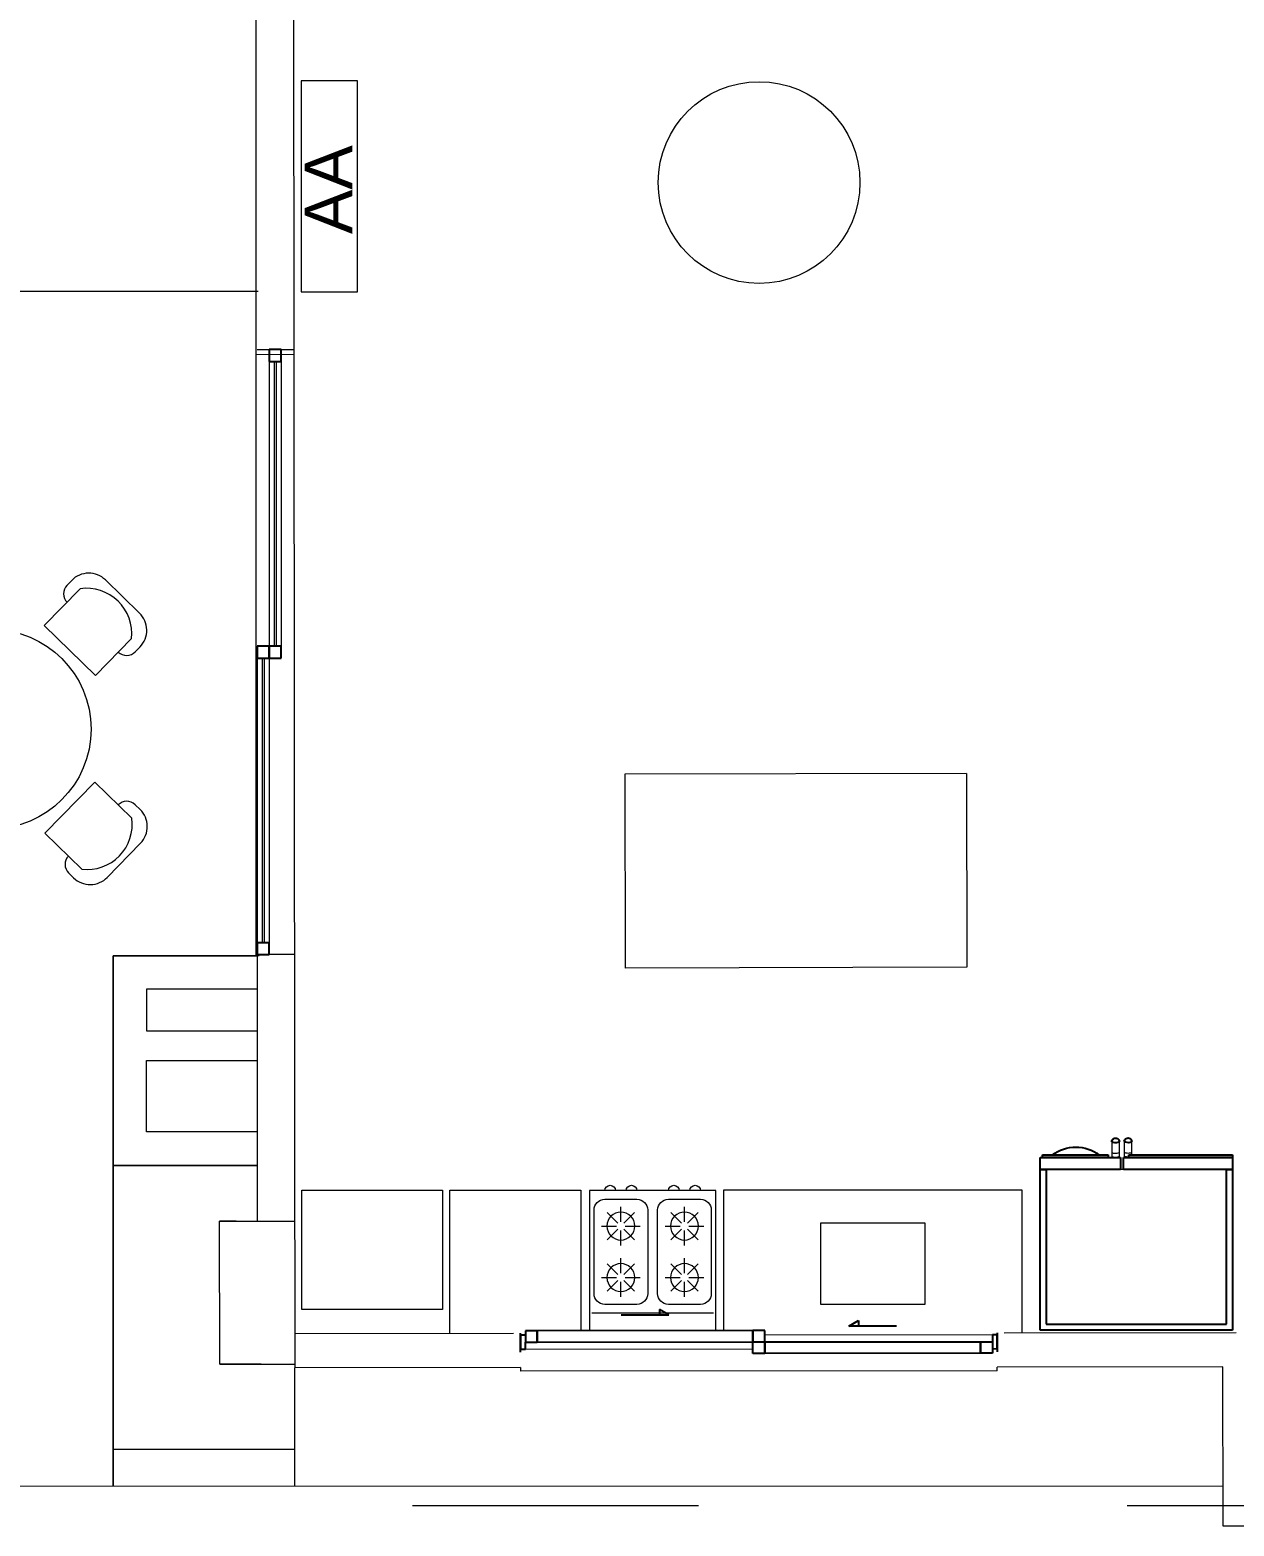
# Model space of a CAD drawing. Header units: millimetres. Extents: x 917 to 1168, y -421 to -23.
# Drawn here: x 1057.66 to 1062.72, y -360.65 to -354.37 of the extents above; entities that cross this region are included whole.
import ezdxf

# ---------------------------------------------------------------- set-up
doc = ezdxf.new("R2010")
doc.units = ezdxf.units.MM
doc.header["$LTSCALE"] = 0.1
doc.linetypes.add('ACAD_ISO03W100', pattern=[30, 12, -18])
doc.linetypes.add('CONTINUA', pattern=[0])
doc.layers.get('0').update_dxf_attribs({"lineweight": 5})
doc.layers.add('00-Ventilacion', color=3, linetype='Continuous')
for name, color, linetype, lineweight in [('A-GENM', 7, 'Continuous', 5), ('A-GLAZ', 7, 'Continuous', 5), ('A-GLAZ-CURT', 7, 'Continuous', 5), ('A-GLAZ-CWMG', 7, 'Continuous', 5), ('A-GLAZ-SILL', 7, 'Continuous', 5), ('A-WALL', 7, 'Continuous', 5), ('Arq-Equipamiento', 250, 'Continuous', 5), ('MUEBLES', 250, 'Continuous', 5)]:
    doc.layers.add(name, color=color, linetype=linetype, lineweight=lineweight)
doc.styles.get("Standard").update_dxf_attribs({"font": 'arial.ttf'})

# ---------------------------------------------------------------- blocks, each defined once
blk = doc.blocks.new('Windows_Opening-Slide_UFME_Fenetre_Coulissante_2V - 1_20 x 2_00-2724253-1-TORRE-ARQ-PB')
at = {"layer": 'A-GLAZ', "lineweight": 25}
for p, q in [((0.3775, 0.148), (0.4175, 0.1711)), ((0.4175, 0.1711), (0.4175, 0.148))]:
    blk.add_line(p, q, dxfattribs=at)
at = {"layer": 'A-GLAZ', "color": 8, "lineweight": 25}
for p, q in [((0.5775, 0.148), (0.3775, 0.148)), ((-1, 0.072), (-1, -0.008)), ((-1, 0.063), (-0.98, 0.063)), ((-1, 0.005), (-1, 0.063)), ((-0.98, 0.063), (-0.98, 0.034)), ((-0.5775, 0.1), (-0.3775, 0.1)), ((-0.4175, 0.1231), (-0.4175, 0.1)), ((-0.3775, 0.1), (-0.4175, 0.1231)), ((-0.025, 0.082), (0.025, 0.082)), ((-0.025, 0.034), (-0.025, 0.082)), ((0.025, 0.034), (0.025, 0.082)), ((0.025, 0.082), (0.93, 0.082)), ((0.025, 0.082), (0.025, 0.034)), ((0.93, 0.082), (0.93, 0.034)), ((0.93, 0.082), (0.98, 0.082)), ((0.93, 0.034), (0.93, 0.082)), ((0.98, 0.082), (0.98, 0.034)), ((0.98, 0.063), (1, 0.063)), ((1, -0.008), (1, 0.072)), ((1, 0.063), (1, 0.005)), ((-0.98, 0.005), (-1, 0.005)), ((-0.98, 0.034), (-0.98, -0.014)), ((-0.93, 0.034), (-0.98, 0.034)), ((-0.025, 0.034), (-0.93, 0.034)), ((-0.93, 0.034), (-0.93, -0.014)), ((-0.93, -0.014), (-0.93, 0.034)), ((-0.025, -0.014), (-0.025, 0.034)), ((0.025, 0.034), (-0.025, 0.034)), ((-0.025, 0.034), (-0.025, -0.014)), ((0.025, 0.034), (-0.025, 0.034)), ((0.025, -0.014), (0.025, 0.034)), ((0.93, 0.034), (0.025, 0.034)), ((0.98, 0.034), (0.93, 0.034)), ((0.98, 0.005), (0.98, 0.034)), ((1, 0.005), (0.98, 0.005)), ((-0.98, -0.014), (-0.93, -0.014)), ((-0.93, -0.014), (-0.025, -0.014)), ((-0.025, -0.014), (0.025, -0.014))]:
    blk.add_line(p, q, dxfattribs=at)
at = {"layer": 'A-GLAZ', "color": 8}
for p, q in [((-0.98, 0.063), (-0.025, 0.063)), ((0.98, 0.005), (0.025, 0.005))]:
    blk.add_line(p, q, dxfattribs=at)
at = {"layer": 'A-GLAZ-SILL', "color": 8}
for p, q in [((-1, -0.088), (-1, -0.072)), ((-1, -0.088), (1, -0.088)), ((1, -0.072), (1, -0.088))]:
    blk.add_line(p, q, dxfattribs=at)
blk = doc.blocks.new('GE_Profile_Stainless_Steel_256_cu_ft_Side-by-Side_Refrigerator_ENERGY_STAR_7908 - GE_Profile_Stainless_Steel_256_cu_ft_Side-by-Side_Refrigerator_ENERGY_STAR_7908-2745218-2-TORRE-ARQ- PB _-2_14_')
at = {"layer": 'A-GENM', "color": 8, "lineweight": 25}
for p, q in [((-0.404, 0.4445), (-0.404, -0.2302)), ((0.404, 0.4445), (-0.404, 0.4445)), ((0.404, -0.2302), (0.404, 0.4445)), ((-0.3786, -0.2302), (-0.3786, 0.4191)), ((-0.3786, 0.4191), (0.3786, 0.4191)), ((0.3786, 0.4191), (0.3786, -0.2302)), ((-0.067, -0.2302), (-0.404, -0.2302)), ((-0.404, -0.2302), (-0.404, -0.2805)), ((-0.404, -0.2302), (-0.3786, -0.2302)), ((-0.067, -0.2805), (-0.067, -0.2302)), ((0.404, -0.2302), (-0.0543, -0.2302)), ((-0.0543, -0.2302), (-0.0543, -0.2805)), ((0.3786, -0.2302), (0.404, -0.2302)), ((0.404, -0.2805), (0.404, -0.2302)), ((-0.404, -0.2805), (-0.067, -0.2805)), ((-0.1175, -0.2805), (-0.3937, -0.2805)), ((-0.3937, -0.2805), (-0.3937, -0.2912)), ((-0.3937, -0.2912), (-0.1175, -0.2912)), ((-0.1552, -0.29), (-0.3526, -0.29)), ((-0.1175, -0.2912), (-0.1175, -0.2805)), ((-0.0543, -0.2805), (0.404, -0.2805)), ((0.404, -0.2805), (-0.0316, -0.2805)), ((-0.0316, -0.2805), (-0.0316, -0.2912)), ((-0.0316, -0.2912), (0.404, -0.2912)), ((0.404, -0.2912), (0.404, -0.2805))]:
    blk.add_line(p, q, dxfattribs=at)
at = {"layer": 'A-GENM', "color": 8}
for p, q in [((-0.0543, -0.2302), (-0.067, -0.2302)), ((-0.103, -0.3007), (-0.103, -0.2833)), ((-0.103, -0.3381), (-0.103, -0.3007)), ((-0.0712, -0.284), (-0.0712, -0.3014)), ((-0.0712, -0.3014), (-0.0712, -0.3391)), ((-0.0508, -0.3023), (-0.0508, -0.2849)), ((-0.0508, -0.3399), (-0.0508, -0.3023)), ((-0.0191, -0.2912), (-0.0191, -0.3015)), ((-0.0191, -0.3015), (-0.0191, -0.3389)), ((-0.103, -0.3451), (-0.103, -0.3381)), ((-0.0712, -0.3391), (-0.0712, -0.3462)), ((-0.0508, -0.347), (-0.0508, -0.3399)), ((-0.0191, -0.3389), (-0.0191, -0.346))]:
    blk.add_line(p, q, dxfattribs=at)
at = {"layer": 'A-GENM', "color": 8, "flags": 128}
for points in [[(-0.103, -0.3381), (-0.103, -0.3378), (-0.103, -0.3373), (-0.103, -0.3365), (-0.103, -0.3354), (-0.103, -0.3341), (-0.103, -0.3325), (-0.103, -0.3307), (-0.103, -0.3286), (-0.103, -0.3262), (-0.103, -0.3236), (-0.103, -0.3208), (-0.103, -0.3177), (-0.103, -0.3143), (-0.103, -0.3108), (-0.103, -0.307), (-0.103, -0.303), (-0.103, -0.3007)], [(-0.0191, -0.3015), (-0.0191, -0.3056), (-0.0191, -0.3096), (-0.0191, -0.3132), (-0.0191, -0.3167), (-0.0191, -0.3199), (-0.0191, -0.3229), (-0.0191, -0.3257), (-0.0191, -0.3281), (-0.0191, -0.3304), (-0.0191, -0.3324), (-0.0191, -0.3341), (-0.0191, -0.3356), (-0.0191, -0.3368), (-0.0191, -0.3377), (-0.0191, -0.3384), (-0.0191, -0.3388), (-0.0191, -0.3389)]]:
    blk.add_lwpolyline(points, dxfattribs=at)
at = {"layer": 'A-GENM', "color": 8, "lineweight": 25, "flags": 128}
for points in [[(-0.0712, -0.3462), (-0.0772, -0.3431), (-0.0836, -0.3415), (-0.0903, -0.3413), (-0.0968, -0.3425), (-0.103, -0.3451)], [(-0.103, -0.3451), (-0.1024, -0.3492), (-0.1009, -0.3529), (-0.0985, -0.3562), (-0.0953, -0.3587), (-0.0916, -0.3604), (-0.0876, -0.361), (-0.0836, -0.3606), (-0.0797, -0.3592), (-0.0764, -0.3569), (-0.0738, -0.3538), (-0.072, -0.3501), (-0.0712, -0.3462)], [(-0.0191, -0.346), (-0.0252, -0.3433), (-0.0317, -0.3421), (-0.0384, -0.3423), (-0.0449, -0.344), (-0.0508, -0.347)], [(-0.0508, -0.347), (-0.05, -0.351), (-0.0483, -0.3546), (-0.0456, -0.3577), (-0.0423, -0.36), (-0.0385, -0.3614), (-0.0344, -0.3618), (-0.0304, -0.3612), (-0.0267, -0.3595), (-0.0235, -0.357), (-0.0211, -0.3538), (-0.0196, -0.35), (-0.0191, -0.346)]]:
    blk.add_lwpolyline(points, dxfattribs=at)
at = {"layer": 'A-GENM', "color": 8, "lineweight": 25}
blk.add_arc((-0.2539, -0.1634), 0.1605, 232.06769, 307.93231, dxfattribs=at)
at = {"layer": 'A-GENM', "color": 8}
for centre, start_param, end_param in [((-0.0879, -0.302), 0.990204, 2.086934), ((-0.0341, -0.3028), 1.493351, 2.151389)]:
    blk.add_ellipse(centre, major_axis=(0.0304, 0), ratio=0.707107, start_param=start_param, end_param=end_param, dxfattribs=at)
for points in [[(-0.103, -0.3007), (-0.0991, -0.299), (-0.0915, -0.2973), (-0.0802, -0.298), (-0.074, -0.3001), (-0.0712, -0.3014)], [(-0.0508, -0.3023), (-0.0471, -0.3005), (-0.0396, -0.2984), (-0.0283, -0.2986), (-0.022, -0.3003), (-0.0191, -0.3015)]]:
    blk.add_open_spline(points, degree=3, knots=[0, 0, 0, 0, 0.4, 0.7, 1, 1, 1, 1], dxfattribs=at)
blk = doc.blocks.new('Cocina 51cm')
at = {"layer": 'MUEBLES', "color": 8}
for p, q in [((-0.255, -0.036), (0, -0.036)), ((0, -0.036), (0.255, -0.036)), ((-0.1335, -0.1035), (-0.1335, -0.1666)), ((0.1335, -0.1035), (0.1335, -0.1666)), ((-0.2145, -0.1846), (-0.1515, -0.1846)), ((-0.1908, -0.1273), (-0.1462, -0.1718)), ((-0.0762, -0.1273), (-0.1207, -0.1718)), ((-0.1154, -0.1846), (-0.0524, -0.1846)), ((0.0524, -0.1846), (0.1154, -0.1846)), ((0.0762, -0.1273), (0.1207, -0.1718)), ((0.1908, -0.1273), (0.1462, -0.1718)), ((0.1515, -0.1846), (0.2145, -0.1846)), ((-0.1462, -0.1973), (-0.1908, -0.2419)), ((-0.1335, -0.2026), (-0.1335, -0.2656)), ((-0.1207, -0.1973), (-0.0762, -0.2419)), ((0.1207, -0.1973), (0.0762, -0.2419)), ((0.1335, -0.2026), (0.1335, -0.2656)), ((0.1462, -0.1973), (0.1908, -0.2419)), ((-0.1908, -0.3433), (-0.1462, -0.3879)), ((-0.1335, -0.3196), (-0.1335, -0.3826)), ((-0.0762, -0.3433), (-0.1207, -0.3879)), ((0.0762, -0.3433), (0.1207, -0.3879)), ((0.1335, -0.3196), (0.1335, -0.3826)), ((0.1908, -0.3433), (0.1462, -0.3879)), ((-0.2145, -0.4006), (-0.1515, -0.4006)), ((-0.1462, -0.4134), (-0.1908, -0.4579)), ((-0.1335, -0.4187), (-0.1335, -0.4817)), ((-0.1207, -0.4134), (-0.0762, -0.4579)), ((-0.1154, -0.4006), (-0.0524, -0.4006)), ((0.0524, -0.4006), (0.1154, -0.4006)), ((0.1207, -0.4134), (0.0762, -0.4579)), ((0.1335, -0.4187), (0.1335, -0.4817)), ((0.1462, -0.4134), (0.1908, -0.4579)), ((0.1515, -0.4006), (0.2145, -0.4006))]:
    blk.add_line(p, q, dxfattribs=at)
blk.add_lwpolyline([(-0.265, 0.036), (0.265, 0.036), (0.265, -0.5492), (-0.265, -0.5492)], close=True, dxfattribs=at)
for points in [[(-0.201, -0.5132), (-0.0659, -0.5132, 0.414214), (-0.0209, -0.4682), (-0.0209, -0.117, 0.414214), (-0.0659, -0.072), (-0.201, -0.072, 0.414214), (-0.246, -0.117), (-0.246, -0.4682, 0.414214)], [(0.0659, -0.5132), (0.201, -0.5132, 0.414214), (0.246, -0.4682), (0.246, -0.117, 0.414214), (0.201, -0.072), (0.0659, -0.072, 0.414214), (0.0209, -0.117), (0.0209, -0.4682, 0.414214)]]:
    blk.add_lwpolyline(points, format="xyb", close=True, dxfattribs=at)
for centre in [(-0.1335, -0.1846), (0.1335, -0.1846), (-0.1335, -0.4006), (0.1335, -0.4006)]:
    blk.add_circle(centre, 0.0585, dxfattribs=at)
for centre in [(-0.1782, -0.5492), (-0.0887, -0.5492), (0.0887, -0.5492), (0.1782, -0.5492)]:
    blk.add_arc(centre, 0.0225, 180, 0, dxfattribs=at)
blk = doc.blocks.new('mesad')
at = {"layer": 'MUEBLES'}
for points in [[(-0.3235, 0.533), (-0.3235, 0.533, 0.414214), (-0.3245, 0.6037), (-0.3454, 0.6241, 0.414214), (-0.4868, 0.6222), (-0.6263, 0.4788, 0.414214), (-0.6244, 0.3374), (-0.6035, 0.3171, 0.414214), (-0.5328, 0.318), (-0.5328, 0.318)], [(0.3235, 0.533), (0.3235, 0.533, -0.414214), (0.3245, 0.6037), (0.3454, 0.6241, -0.414214), (0.4868, 0.6222), (0.6263, 0.4788, -0.414214), (0.6244, 0.3374), (0.6035, 0.3171, -0.414214), (0.5328, 0.318), (0.5328, 0.318)], [(-0.533, -0.3235), (-0.533, -0.3235, 0.414214), (-0.6037, -0.3245), (-0.6241, -0.3454, 0.414214), (-0.6222, -0.4868), (-0.4788, -0.6263, 0.414214), (-0.3374, -0.6244), (-0.3171, -0.6035, 0.414214), (-0.318, -0.5328), (-0.318, -0.5328)], [(0.533, -0.3235), (0.533, -0.3235, -0.414214), (0.6037, -0.3245), (0.6241, -0.3454, -0.414214), (0.6222, -0.4868), (0.4788, -0.6263, -0.414214), (0.3374, -0.6244), (0.3171, -0.6035, -0.414214), (0.318, -0.5328), (0.318, -0.5328)]]:
    blk.add_lwpolyline(points, format="xyb", dxfattribs=at)
for points in [[(-0.5893, 0.3731), (-0.4344, 0.2223), (-0.2251, 0.4372), (-0.3801, 0.5881, 0.490132)], [(0.5893, 0.3731), (0.4344, 0.2223), (0.2251, 0.4372), (0.3801, 0.5881, -0.490132)], [(-0.3731, -0.5893), (-0.2223, -0.4344), (-0.4372, -0.2251), (-0.5881, -0.3801, 0.490132)], [(0.3731, -0.5893), (0.2223, -0.4344), (0.4372, -0.2251), (0.5881, -0.3801, -0.490132)]]:
    blk.add_lwpolyline(points, format="xyb", close=True, dxfattribs=at)
at = {"layer": 'MUEBLES', "ltscale": 1e-05}
blk.add_circle((0, 0), 0.4185, dxfattribs=at)
blk = doc.blocks.new('T1-PB-2020')
at = {"color": 8, "lineweight": 5}
for p, q in [((4091.4243, 1254.6412), (4091.425, 1258.9643)), ((4091.5809, 1258.9819), (4091.5827, 1257.1644)), ((4091.5827, 1257.1637), (4091.425, 1257.1643)), ((4091.5827, 1257.1637), (4091.5859, 1253.9873)), ((4094.4053, 1255.4065), (4092.9712, 1255.4036)), ((4092.9712, 1255.4036), (4092.9728, 1254.5897)), ((4094.4053, 1255.4065), (4094.4069, 1254.5926)), ((4091.4299, 1254.6413), (4090.8244, 1254.6413)), ((4090.8244, 1254.6413), (4090.8244, 1253.7615)), ((4091.4304, 1253.5271), (4091.4299, 1254.646)), ((4094.407, 1254.5926), (4092.9729, 1254.5897)), ((4091.4301, 1254.5013), (4090.9644, 1254.5013)), ((4090.9644, 1254.5013), (4090.9644, 1254.3263)), ((4090.9644, 1254.3263), (4091.43, 1254.3265)), ((4090.9644, 1253.9015), (4090.9644, 1254.2013)), ((4090.9644, 1254.2013), (4091.4301, 1254.2013)), ((4091.5859, 1253.9873), (4091.587, 1252.9123)), ((4091.4302, 1253.9015), (4090.9644, 1253.9015)), ((4090.8244, 1253.7615), (4091.4303, 1253.7613)), ((4090.8244, 1253.7613), (4090.8244, 1252.4151)), ((4092.237, 1253.6569), (4092.787, 1253.6575)), ((4092.2376, 1253.0569), (4092.237, 1253.6569)), ((4092.787, 1253.6575), (4092.7876, 1253.0675)), ((4093.387, 1253.6581), (4094.637, 1253.6593)), ((4093.3876, 1253.0681), (4093.387, 1253.6581)), ((4094.637, 1253.6593), (4094.6376, 1253.0593)), ((4091.2708, 1253.527), (4091.5864, 1253.5273)), ((4091.3408, 1253.5271), (4091.2708, 1253.5269)), ((4091.272, 1252.927), (4091.2708, 1253.527)), ((4094.2322, 1253.5189), (4093.7922, 1253.5185)), ((4093.7922, 1253.5185), (4093.7925, 1253.1785)), ((4094.2325, 1253.1789), (4094.2322, 1253.5189)), ((4093.7925, 1253.1785), (4094.2325, 1253.1789)), ((4091.5869, 1253.0563), (4092.5042, 1253.0572)), ((4094.5642, 1253.0593), (4095.5376, 1253.0602)), ((4091.272, 1252.927), (4091.587, 1252.9273)), ((4091.4321, 1252.9271), (4091.272, 1252.927)), ((4091.446, 1252.9271), (4091.4321, 1252.9271)), ((4092.5344, 1252.9132), (4091.587, 1252.9122)), ((4091.5871, 1252.4153), (4091.587, 1252.9123)), ((4095.4818, 1252.9162), (4094.5344, 1252.9152)), ((4095.4824, 1252.2477), (4095.4818, 1252.9162)), ((4090.8245, 1252.5702), (4091.5871, 1252.5703)), ((4096.635, 1252.2488), (4095.4824, 1252.2477))]:
    blk.add_line(p, q, dxfattribs=at)
at = {"color": 8}
for p, q in [((4091.433, 1257.4292), (4088.7196, 1257.4292)), ((4091.4295, 1257.1853), (4091.5848, 1257.1853)), ((4091.5853, 1254.646), (4091.4295, 1254.646)), ((4088.5198, 1252.4146), (4095.4823, 1252.4161))]:
    blk.add_line(p, q, dxfattribs=at)
at = {"color": 8, "lineweight": 5}
blk.add_circle((4093.535, 1257.8859), 0.4233, dxfattribs=at)
at = {"layer": '00-Ventilacion', "color": 8, "lineweight": 5}
blk.add_lwpolyline([(4091.6167, 1253.1569), (4091.6167, 1253.6569), (4092.2067, 1253.6569), (4092.2067, 1253.1569), (4091.6167, 1253.1569)], dxfattribs=at)
at = {"layer": 'A-GLAZ-CURT', "color": 8, "lineweight": 18}
for p, q in [((4091.5095, 1257.1353), (4091.4995, 1257.1353)), ((4091.4995, 1257.1353), (4091.4995, 1255.9407)), ((4091.5095, 1255.9407), (4091.5095, 1257.1353)), ((4091.4995, 1255.9407), (4091.5095, 1255.9407)), ((4091.4595, 1255.8907), (4091.4495, 1255.8907)), ((4091.4495, 1255.8907), (4091.4495, 1254.696)), ((4091.4595, 1254.696), (4091.4595, 1255.8907)), ((4091.4495, 1254.696), (4091.4595, 1254.696))]:
    blk.add_line(p, q, dxfattribs=at)
at = {"layer": 'A-GLAZ-CWMG', "color": 8, "lineweight": 25, "extrusion": (0, 0, -1)}
for p, q in [((4091.5295, 1257.1853), (4091.4795, 1257.1853)), ((4091.4795, 1257.1853), (4091.4795, 1257.1353)), ((4091.5295, 1257.1353), (4091.5295, 1257.1853)), ((4091.4795, 1257.1353), (4091.5295, 1257.1353)), ((4091.4795, 1255.9407), (4091.4295, 1255.9407)), ((4091.4295, 1255.9407), (4091.4295, 1255.8907)), ((4091.4795, 1255.8907), (4091.4795, 1255.9407)), ((4091.4295, 1255.8907), (4091.4795, 1255.8907))]:
    blk.add_line(p, q, dxfattribs=at)
at = {"layer": 'A-GLAZ-CWMG', "color": 8}
for p, q in [((4091.4795, 1257.1353), (4091.4795, 1255.9407)), ((4091.5295, 1257.1353), (4091.5295, 1255.9407)), ((4091.4295, 1255.8907), (4091.4295, 1254.696)), ((4091.4795, 1255.8907), (4091.4795, 1254.696))]:
    blk.add_line(p, q, dxfattribs=at)
at = {"layer": 'A-GLAZ-CWMG', "color": 8, "lineweight": 25}
for p, q in [((4091.5295, 1255.9407), (4091.4795, 1255.9407)), ((4091.4795, 1255.9407), (4091.4795, 1255.8907)), ((4091.5295, 1255.8907), (4091.5295, 1255.9407)), ((4091.4795, 1255.8907), (4091.5295, 1255.8907)), ((4091.4795, 1254.696), (4091.4295, 1254.696)), ((4091.4295, 1254.696), (4091.4295, 1254.646)), ((4091.4795, 1254.646), (4091.4795, 1254.696)), ((4091.4295, 1254.646), (4091.4795, 1254.646))]:
    blk.add_line(p, q, dxfattribs=at)
at = {"color": 8, "lineweight": 5, "rotation": 180}
blk.add_blockref('mesad', (4090.3132, 1255.5922), dxfattribs=at)
at = {"color": 8, "lineweight": 5, "xscale": -1}
for name, p, rotation in [('GE_Profile_Stainless_Steel_256_cu_ft_Side-by-Side_Refrigerator_ENERGY_STAR_7908 - GE_Profile_Stainless_Steel_256_cu_ft_Side-by-Side_Refrigerator_ENERGY_STAR_7908-2745218-2-TORRE-ARQ- PB _-2_14_', (4095.1181, 1253.5146), 180), ('Cocina 51cm', (4093.0885, 1253.1061), 180), ('Windows_Opening-Slide_UFME_Fenetre_Coulissante_2V - 1_20 x 2_00-2724253-1-TORRE-ARQ-PB', (4093.5343, 1252.9862), 0.05729571961181179)]:
    blk.add_blockref(name, p, dxfattribs=dict(at, rotation=rotation))

msp = doc.modelspace()

# ---------------------------------------------------------------- linework, layer by layer
at = {"color": 8, "lineweight": 5}
for p, q in [((1058.6269, -358.2534), (1058.0215, -358.2534)), ((1058.6198, -359.1334), (1058.014, -359.1334)), ((1058.014, -360.3245), (1058.6237, -360.3245))]:
    msp.add_line(p, q, dxfattribs=at)
for points in [[(1058.014, -360.4795), (1058.014, -358.2534), (1058.6194, -358.2534)], [(1058.6198, -359.1331), (1058.014, -359.1331)]]:
    msp.add_lwpolyline(points, dxfattribs=at)
at = {"layer": 'A-WALL', "color": 8, "linetype": 'ACAD_ISO03W100', "lineweight": 20}
msp.add_lwpolyline([(984.2699, -343.4409), (984.2699, -360.5609), (1091.6449, -360.5609), (1091.6449, -343.4409), (984.2699, -343.4409)], dxfattribs=at)
at = {"layer": 'Arq-Equipamiento', "color": 8, "linetype": 'CONTINUA', "lineweight": 13}
msp.add_lwpolyline([(1059.0398, -354.5822), (1058.8034, -354.5822), (1058.8034, -355.467), (1059.0398, -355.467)], close=True, dxfattribs=at)

# ---------------------------------------------------------------- block references
at = {"color": 2}
msp.add_blockref('T1-PB-2020', (-3032.8104, -1612.8946), dxfattribs=at)

# ---------------------------------------------------------------- texts
at = {"color": 8, "insert": (1058.8173, -355.2246), "char_height": 0.2, "attachment_point": 1, "rotation": 90}
msp.add_mtext_dynamic_manual_height_columns('AA', width=1, gutter_width=12.5, heights=[0], dxfattribs=at)

doc.saveas('drawing.dxf')
